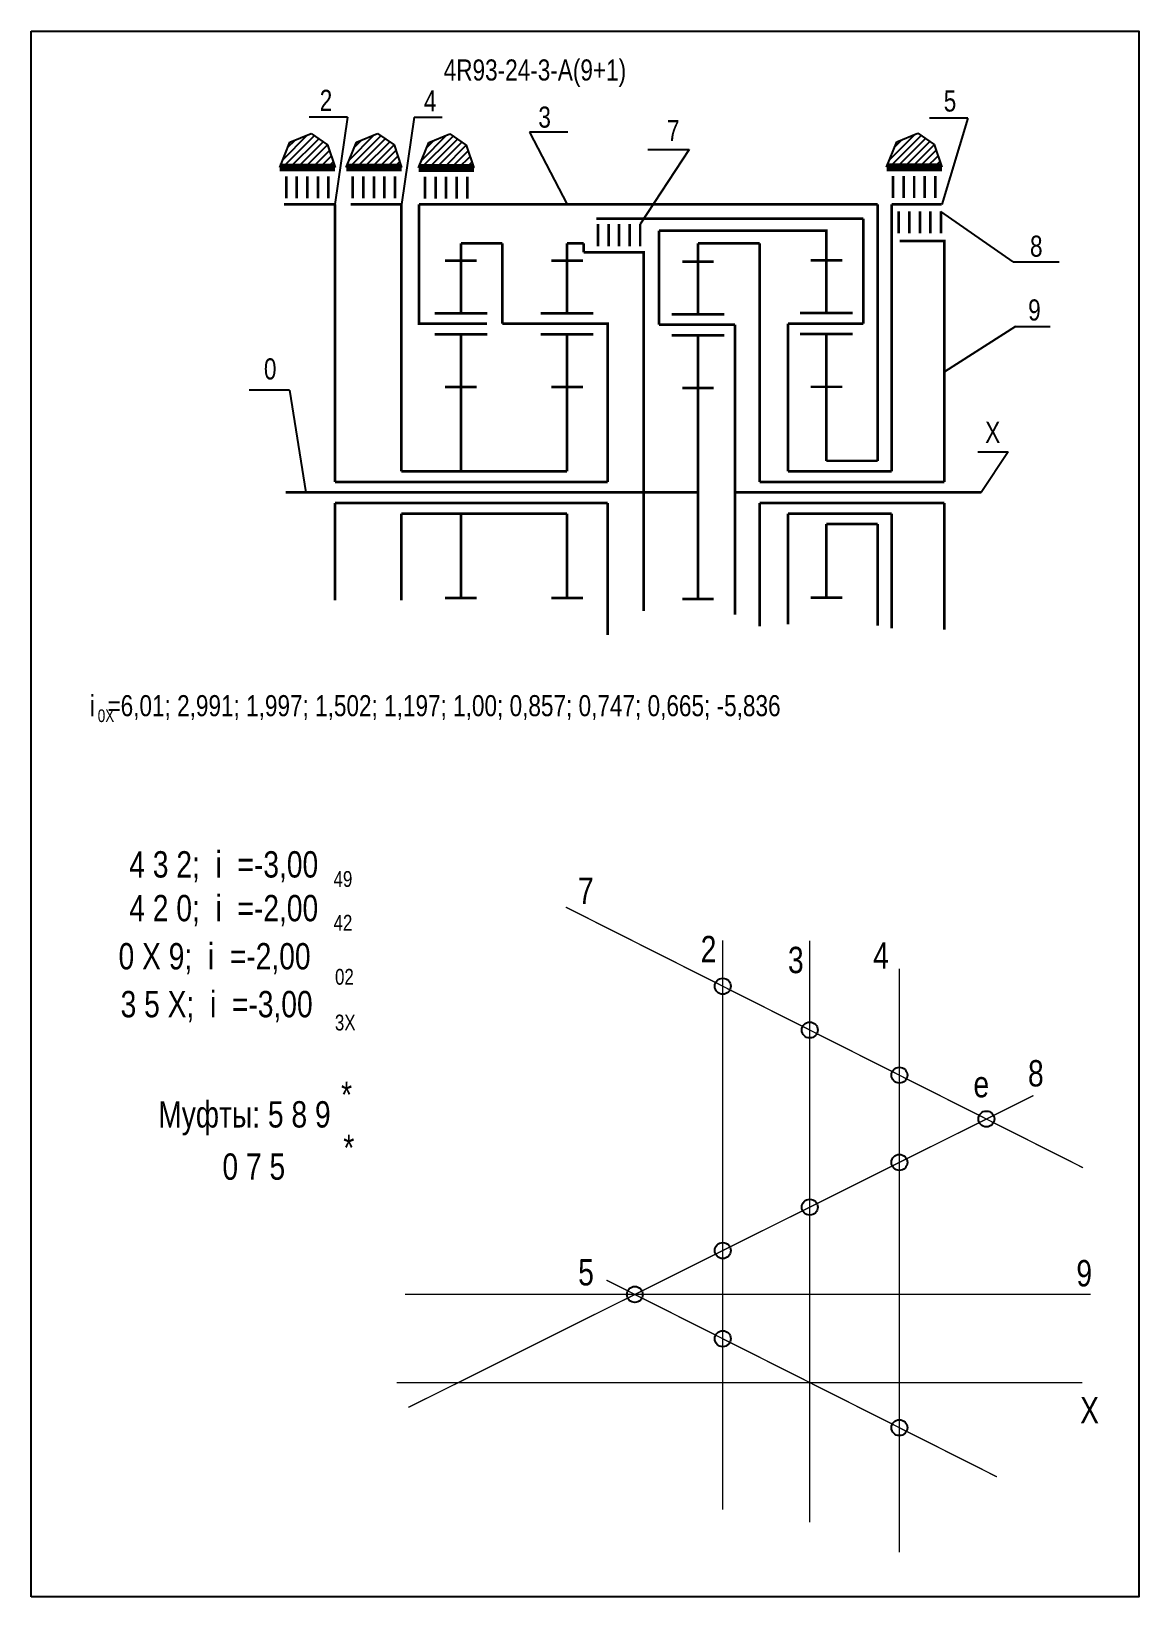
# Model space of a CAD drawing. Extents: x -352 to -142, y 153 to 450.
import ezdxf

# ---------------------------------------------------------------- set-up
doc = ezdxf.new("R2010")
doc.units = 0
doc.header["$LTSCALE"] = 15
doc.layers.get('DEFPOINTS').update_dxf_attribs({"linetype": 'CONTINUOUS'})
doc.layers.add('DIM', color=92, linetype='CONTINUOUS')
doc.layers.add('MAIN', color=5, linetype='CONTINUOUS')
doc.styles.add('AMK', font='amk.shx', dxfattribs={"width": 0.8})

msp = doc.modelspace()

# ---------------------------------------------------------------- hatches: boundary and pattern name
at = {"layer": 'DIM'}
h = msp.add_hatch(dxfattribs=at)
h.set_pattern_fill('_USER', color=0, angle=45, style=0, pattern_type=0)
h.set_pattern_definition([(45, (-53.0865, -1.6782), (-0.7071068, 0.7071068), [])])
h.paths.add_polyline_path([(-303.38, 428.84), (-305.33, 424.02), (-294.83, 424.02), (-296.28, 428.34), (-299.39, 430.46)])
h = msp.add_hatch(dxfattribs=at)
h.set_pattern_fill('_USER', color=0, angle=45, style=0, pattern_type=0)
h.set_pattern_definition([(45, (-40.4624, -1.6782), (-0.7071068, 0.7071068), [])])
h.paths.add_polyline_path([(-290.76, 428.84), (-292.7, 424.02), (-282.21, 424.02), (-283.65, 428.34), (-286.77, 430.46)])
h = msp.add_hatch(dxfattribs=at)
h.set_pattern_fill('_USER', color=0, angle=45, style=0, pattern_type=0)
h.set_pattern_definition([(45, (-26.7641, -1.7477), (-0.7071068, 0.7071068), [])])
h.paths.add_polyline_path([(-277.06, 428.77), (-279, 423.95), (-268.51, 423.95), (-269.96, 428.27), (-273.07, 430.39)])
h = msp.add_hatch(dxfattribs=at)
h.set_pattern_fill('_USER', color=0, angle=45, style=0, pattern_type=0)
h.set_pattern_definition([(45, (61.9926, -1.6296), (-0.7071068, 0.7071068), [])])
h.paths.add_polyline_path([(-188.3, 428.89), (-190.25, 424.07), (-179.75, 424.07), (-181.2, 428.39), (-184.32, 430.51)])

# ---------------------------------------------------------------- linework, layer by layer
at = {"layer": 'DEFPOINTS', "const_width": 0.25}
for points in [[(-152.99, 234.26), (-251.08, 283.7)], [(-221.31, 169.35), (-221.31, 277.39)], [(-204.81, 166.99), (-204.81, 277.35)], [(-187.81, 161.3), (-187.81, 271.99)], [(-280.93, 188.77), (-162.39, 247.95)], [(-169.32, 175.61), (-243.37, 212.93)], [(-283.13, 193.5), (-153.13, 193.5)]]:
    msp.add_lwpolyline(points, dxfattribs=at)
at = {"layer": 'DEFPOINTS', "color": 1, "const_width": 0.25}
msp.add_lwpolyline([(-281.56, 210.21), (-151.56, 210.21)], dxfattribs=at)
at = {"layer": 'DEFPOINTS'}
for centre in [(-221.31, 268.69), (-204.81, 260.38), (-187.81, 251.81), (-171.31, 243.5), (-187.81, 235.26), (-204.81, 226.77), (-221.31, 218.54), (-237.98, 210.21), (-221.31, 201.81), (-187.81, 184.93)]:
    msp.add_circle(centre, 1.51, dxfattribs=at)
at = {"layer": 'DIM', "color": 0}
for p, q in [((-292.48, 433.56), (-299.74, 433.56)), ((-292.48, 433.56), (-294.86, 417.01)), ((-279.85, 433.56), (-282.24, 417.01)), ((-279.85, 433.56), (-274.51, 433.56)), ((-250.7, 430.7), (-257.96, 430.7)), ((-257.96, 430.7), (-250.83, 417.01)), ((-174.82, 433.36), (-182.08, 433.36)), ((-174.82, 433.36), (-179.78, 417.01)), ((-305.33, 424.02), (-303.38, 428.84)), ((-303.38, 428.84), (-299.39, 430.46)), ((-299.39, 430.46), (-296.28, 428.34)), ((-296.28, 428.34), (-294.83, 424.02)), ((-292.7, 424.02), (-290.76, 428.84)), ((-290.76, 428.84), (-286.77, 430.46)), ((-286.77, 430.46), (-283.65, 428.34)), ((-283.65, 428.34), (-282.21, 424.02)), ((-279, 423.95), (-277.06, 428.77)), ((-277.06, 428.77), (-273.07, 430.39)), ((-273.07, 430.39), (-269.96, 428.27)), ((-269.96, 428.27), (-268.51, 423.95)), ((-190.25, 424.07), (-188.3, 428.89)), ((-188.3, 428.89), (-184.32, 430.51)), ((-184.32, 430.51), (-181.2, 428.39)), ((-181.2, 428.39), (-179.75, 424.07)), ((-227.66, 427.47), (-236.97, 413.28)), ((-235.49, 427.47), (-227.66, 427.47)), ((-294.86, 417.01), (-304.49, 417.01)), ((-282.24, 417.01), (-291.87, 417.01)), ((-166.23, 406.14), (-179.93, 415.7)), ((-166.23, 406.14), (-157.53, 406.14)), ((-165.8, 393.87), (-179.26, 385.29)), ((-165.8, 393.87), (-159.23, 393.87)), ((-303.49, 381.75), (-311.1, 381.75)), ((-303.49, 381.75), (-300.38, 362.37)), ((-172.92, 370.06), (-167.19, 370.06)), ((-167.19, 370.06), (-172.29, 362.37)), ((-226, 358.37), (-226, 358.37))]:
    msp.add_line(p, q, dxfattribs=at)
at = {"layer": 'DIM', "color": 0, "const_width": 0.5}
for points in [[(-294.86, 417.01), (-304.49, 417.01)], [(-294.86, 364.37), (-294.86, 417.01)], [(-282.24, 417.01), (-291.87, 417.01)], [(-282.24, 366.37), (-282.24, 417.01)], [(-275.76, 394.37), (-278.93, 394.37), (-278.93, 417.01)], [(-250.83, 417.01), (-278.93, 417.01)], [(-191.95, 417.01), (-250.83, 417.01)], [(-191.95, 417.01), (-191.95, 368.37)], [(-189.28, 417.01), (-189.28, 366.37)], [(-189.28, 417.01), (-179.78, 417.01)], [(-245.27, 414.31), (-194.62, 414.31)], [(-194.62, 394.41), (-194.62, 414.31)], [(-270.97, 409.62), (-263.09, 409.62)], [(-263.09, 409.62), (-263.09, 394.37)], [(-250.83, 409.62), (-247.71, 409.62)], [(-247.71, 407.92), (-247.71, 409.62)], [(-233.42, 394.18), (-233.42, 412.04)], [(-201.66, 409.62), (-201.66, 412.04), (-233.42, 412.04)], [(-226, 409.62), (-214.31, 409.62)], [(-214.31, 409.62), (-214.31, 364.37)], [(-187.74, 410.1), (-179.26, 410.1), (-179.26, 364.37)], [(-247.71, 407.92), (-236.31, 407.92), (-236.31, 339.88)], [(-245.77, 394.37), (-243.14, 394.37), (-243.14, 364.37)], [(-219.01, 394.18), (-219.01, 362.37)], [(-208.93, 394.41), (-208.93, 366.37)], [(-282.24, 366.37), (-250.83, 366.37)], [(-208.93, 366.37), (-189.28, 366.37)], [(-304.19, 362.37), (-226, 362.37)], [(-294.86, 364.37), (-243.14, 364.37)], [(-219.01, 362.37), (-219.01, 339.18)], [(-219.01, 362.37), (-172.29, 362.37)], [(-214.31, 364.37), (-179.26, 364.37)], [(-294.86, 360.37), (-243.14, 360.37)], [(-294.86, 360.37), (-294.86, 341.89)], [(-243.14, 360.37), (-243.14, 335.32)], [(-214.31, 360.37), (-179.26, 360.37)], [(-214.31, 360.37), (-214.31, 336.96)], [(-179.26, 360.37), (-179.26, 336.32)], [(-282.24, 358.37), (-282.24, 341.89)], [(-282.24, 358.37), (-250.83, 358.37)], [(-208.93, 358.37), (-189.28, 358.37)], [(-208.93, 358.37), (-208.93, 337.37)], [(-191.95, 356.37), (-191.95, 337.1)], [(-189.28, 358.37), (-189.28, 336.58)]]:
    msp.add_lwpolyline(points, dxfattribs=at)
at = {"layer": 'DIM', "color": 0}
for points in [[(-201.66, 368.37, 0.5, 0.5, 0), (-191.95, 368.37, 0.5, 0.5, 0)], [(-201.66, 356.37, 0.5, 0.5, 0), (-191.95, 356.37, 0.5, 0.5, 0)]]:
    msp.add_lwpolyline(points, format="xyseb", dxfattribs=at)
at = {"layer": 'MAIN'}
for points in [[(-352.43, 152.87), (-352.43, 449.87)], [(-352.43, 449.87), (-142.43, 449.87), (-142.43, 152.87), (-352.43, 152.87)]]:
    msp.add_lwpolyline(points, dxfattribs=at)
at = {"layer": 'MAIN', "color": 0}
for points, const_width in [([(-305.33, 424.02), (-294.83, 424.02)], 1.5), ([(-292.7, 424.02), (-282.21, 424.02)], 1.5), ([(-190.25, 424.07), (-179.75, 424.07)], 1.5), ([(-296.09, 422.37), (-296.09, 418.17)], 0.5), ([(-283.47, 422.37), (-283.47, 418.17)], 0.5), ([(-279, 423.95), (-268.51, 423.95)], 1.5), ([(-269.77, 422.3), (-269.77, 418.1)], 0.5), ([(-181.01, 422.42), (-181.01, 418.22)], 0.5), ([(-179.93, 415.7), (-179.93, 411.51)], 0.5), ([(-236.97, 413.28), (-236.97, 409.08)], 0.5), ([(-270.97, 406.37), (-270.97, 409.62)], 0.5), ([(-250.83, 406.37), (-250.83, 409.62)], 0.5), ([(-226, 406.18), (-226, 409.62)], 0.5), ([(-201.66, 396.41), (-201.66, 409.62)], 0.5), ([(-270.97, 406.37), (-273.97, 406.37)], 0.5), ([(-270.97, 396.37), (-270.97, 406.37)], 0.5), ([(-270.97, 406.37), (-267.97, 406.37)], 0.5), ([(-250.83, 406.37), (-253.83, 406.37)], 0.5), ([(-250.83, 396.37), (-250.83, 406.37)], 0.5), ([(-250.83, 406.37), (-247.83, 406.37)], 0.5), ([(-226, 406.18), (-229, 406.18)], 0.5), ([(-226, 396.18), (-226, 406.18)], 0.5), ([(-226, 406.18), (-223, 406.18)], 0.5), ([(-201.66, 406.41), (-204.66, 406.41)], 0.5), ([(-201.66, 406.41), (-198.66, 406.41)], 0.5), ([(-270.97, 392.37), (-275.97, 392.37)], 0.5), ([(-266.02, 394.37), (-275.76, 394.37)], 0.5), ([(-270.97, 382.37), (-270.97, 392.37), (-265.97, 392.37)], 0.5), ([(-245.77, 394.37), (-263.09, 394.37)], 0.5), ([(-250.83, 392.37), (-255.83, 392.37)], 0.5), ([(-250.83, 382.37), (-250.83, 392.37), (-245.83, 392.37)], 0.5), ([(-219.01, 394.18), (-233.42, 394.18)], 0.5), ([(-226, 392.18), (-231, 392.18)], 0.5), ([(-226, 382.18), (-226, 392.18), (-221, 392.18)], 0.5), ([(-194.62, 394.41), (-208.93, 394.41)], 0.5), ([(-201.66, 392.41), (-206.66, 392.41)], 0.5), ([(-201.66, 382.41), (-201.66, 392.41), (-196.66, 392.41)], 0.5), ([(-270.97, 382.37), (-273.97, 382.37)], 0.5), ([(-270.97, 366.37), (-270.97, 382.37)], 0.5), ([(-270.97, 382.37), (-267.97, 382.37)], 0.5), ([(-250.83, 382.37), (-253.83, 382.37)], 0.5), ([(-250.83, 366.37), (-250.83, 382.37)], 0.5), ([(-250.83, 382.37), (-247.83, 382.37)], 0.5), ([(-226, 382.18), (-229, 382.18)], 0.5), ([(-226, 362.37), (-226, 382.18)], 0.5), ([(-226, 382.18), (-223, 382.18)], 0.5), ([(-201.66, 382.41), (-204.66, 382.41)], 0.5), ([(-201.66, 368.37), (-201.66, 382.41)], 0.5), ([(-201.66, 382.41), (-198.66, 382.41)], 0.5), ([(-226, 362.37), (-226, 342.18)], 0.5), ([(-270.97, 358.37), (-270.97, 342.37)], 0.5), ([(-250.83, 358.37), (-250.83, 342.37)], 0.5), ([(-201.66, 356.37), (-201.66, 342.41)], 0.5), ([(-270.97, 342.37), (-273.97, 342.37)], 0.5), ([(-270.97, 342.37), (-267.97, 342.37)], 0.5), ([(-250.83, 342.37), (-253.83, 342.37)], 0.5), ([(-250.83, 342.37), (-247.83, 342.37)], 0.5), ([(-226, 342.18), (-229, 342.18)], 0.5), ([(-226, 342.18), (-223, 342.18)], 0.5), ([(-201.66, 342.41), (-204.66, 342.41)], 0.5), ([(-201.66, 342.41), (-198.66, 342.41)], 0.5)]:
    msp.add_lwpolyline(points, dxfattribs=dict(at, const_width=const_width))
for points in [[(-304.09, 422.37, 0.5, 0.5, 0), (-304.09, 418.17, 0.5, 0.5, 0)], [(-302.09, 422.37, 0.5, 0.5, 0), (-302.09, 418.17, 0.5, 0.5, 0)], [(-300.09, 422.37, 0.5, 0.5, 0), (-300.09, 418.17, 0.5, 0.5, 0)], [(-298.09, 422.37, 0.5, 0.5, 0), (-298.09, 418.17, 0.5, 0.5, 0)], [(-291.47, 422.37, 0.5, 0.5, 0), (-291.47, 418.17, 0.5, 0.5, 0)], [(-289.47, 422.37, 0.5, 0.5, 0), (-289.47, 418.17, 0.5, 0.5, 0)], [(-287.47, 422.37, 0.5, 0.5, 0), (-287.47, 418.17, 0.5, 0.5, 0)], [(-285.47, 422.37, 0.5, 0.5, 0), (-285.47, 418.17, 0.5, 0.5, 0)], [(-277.77, 422.3, 0.5, 0.5, 0), (-277.77, 418.1, 0.5, 0.5, 0)], [(-275.77, 422.3, 0.5, 0.5, 0), (-275.77, 418.1, 0.5, 0.5, 0)], [(-273.77, 422.3, 0.5, 0.5, 0), (-273.77, 418.1, 0.5, 0.5, 0)], [(-271.77, 422.3, 0.5, 0.5, 0), (-271.77, 418.1, 0.5, 0.5, 0)], [(-189.01, 422.42, 0.5, 0.5, 0), (-189.01, 418.22, 0.5, 0.5, 0)], [(-187.01, 422.42, 0.5, 0.5, 0), (-187.01, 418.22, 0.5, 0.5, 0)], [(-185.01, 422.42, 0.5, 0.5, 0), (-185.01, 418.22, 0.5, 0.5, 0)], [(-183.01, 422.42, 0.5, 0.5, 0), (-183.01, 418.22, 0.5, 0.5, 0)], [(-187.93, 415.7, 0.5, 0.5, 0), (-187.93, 411.51, 0.5, 0.5, 0)], [(-185.93, 415.7, 0.5, 0.5, 0), (-185.93, 411.51, 0.5, 0.5, 0)], [(-183.93, 415.7, 0.5, 0.5, 0), (-183.93, 411.51, 0.5, 0.5, 0)], [(-181.93, 415.7, 0.5, 0.5, 0), (-181.93, 411.51, 0.5, 0.5, 0)], [(-244.97, 413.28, 0.5, 0.5, 0), (-244.97, 409.08, 0.5, 0.5, 0)], [(-242.97, 413.28, 0.5, 0.5, 0), (-242.97, 409.08, 0.5, 0.5, 0)], [(-240.97, 413.28, 0.5, 0.5, 0), (-240.97, 409.08, 0.5, 0.5, 0)], [(-238.97, 413.28, 0.5, 0.5, 0), (-238.97, 409.08, 0.5, 0.5, 0)], [(-265.97, 396.37, 0.5, 0.5, 0), (-275.97, 396.37, 0.5, 0.5, 0)], [(-245.83, 396.37, 0.5, 0.5, 0), (-255.83, 396.37, 0.5, 0.5, 0)], [(-221, 396.18, 0.5, 0.5, 0), (-231, 396.18, 0.5, 0.5, 0)], [(-196.66, 396.41, 0.5, 0.5, 0), (-206.66, 396.41, 0.5, 0.5, 0)]]:
    msp.add_lwpolyline(points, format="xyseb", dxfattribs=at)

# ---------------------------------------------------------------- texts
at = {"layer": 'DIM', "color": 0, "style": 'AMK', "width": 0.8}
for s, height, p in [('4R93-24-3-A(9+1)', 4, (-274.23, 440.53)), ('2', 4, (-297.74, 434.77)), ('4', 4, (-277.98, 434.68)), ('5', 4, (-179.4, 434.64)), ('3', 4, (-256.28, 431.59)), ('7', 4, (-231.88, 429.05)), ('8', 4, (-163.04, 407.1)), ('9', 4, (-163.39, 395)), ('0', 4, (-308.32, 383.82)), ('X', 4, (-171.54, 371.78)), ('i  =6,01; 2,991; 1,997; 1,502; 1,197; 1,00; 0,857; 0,747; 0,665; -5,836', 4, (-341.32, 319.92)), ('0X', 2.4, (-339.84, 318.81)), ('    4 3 2;  i  =-3,00', 5, (-339.8, 289.31)), ('49', 3, (-295.12, 287.54)), ('7', 5, (-248.76, 284.31)), ('    4 2 0;  i  =-2,00', 5, (-339.8, 281.01)), ('42', 3, (-295.12, 279.23)), ('     0 X 9;  i  =-2,00', 5, (-343.32, 271.88)), ('2', 5, (-225.49, 273.24)), ('3', 5, (-208.94, 271.17)), ('4', 5, (-192.8, 272)), ('02', 3, (-294.84, 268.98)), ('     3 5 X;  i  =-3,00', 5, (-342.93, 262.79)), ('3X', 3, (-294.86, 260.3)), ('8', 5, (-163.42, 249.67)), ('*', 5, (-293.69, 245.61)), ('e', 5, (-173.77, 247.61)), ('Муфты: 5 8 9', 5, (-328.36, 241.88)), ('*', 5, (-293.26, 235.54)), ('       0 7 5', 5, (-326.59, 231.97)), ('5', 5, (-248.72, 211.92)), ('9', 5, (-154.25, 211.74)), ('X', 5, (-153.53, 185.74))]:
    msp.add_text(s, height=height, dxfattribs=at).set_placement(p)

doc.saveas('drawing.dxf')
